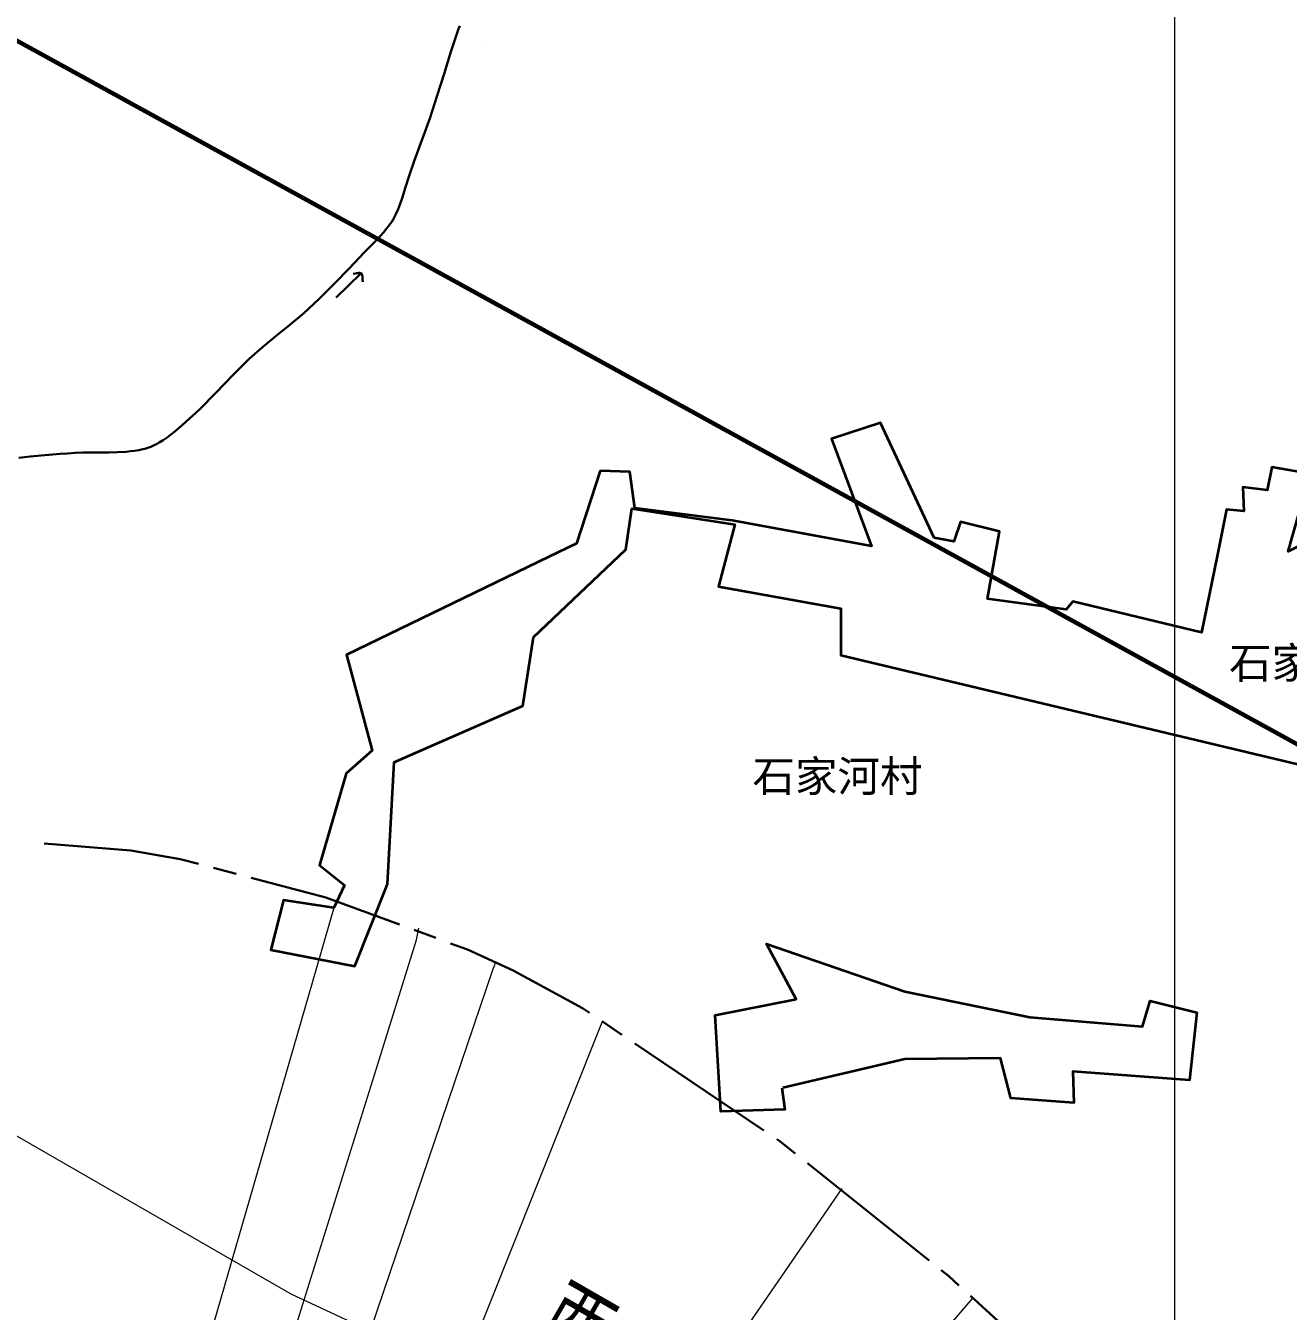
# Model space of a CAD drawing. Header units: inches. Extents: x 36473197 to 36486087, y 3899343 to 3911260.
# Drawn here: x 36484262 to 36485073, y 3904039 to 3904864 of the extents above; entities that cross this region are included whole.
import ezdxf

# ---------------------------------------------------------------- set-up
doc = ezdxf.new("R2010")
doc.units = ezdxf.units.IN
doc.header["$MEASUREMENT"] = 0
doc.linetypes.add('可采边界', pattern=[0.047, 0.02, -0.002, 0.003, -0.002, 0.02])
doc.layers.get('0').update_dxf_attribs({"lineweight": 0})
doc.layers.get('Defpoints').update_dxf_attribs({"lineweight": 0})
for name, color, linetype, lineweight in [('可采边界', 7, 'Continuous', 0), ('四盘区辅运巷', 7, 'Continuous', 0), ('居民地', 7, 'Continuous', 0), ('水系', 7, 'Continuous', 0), ('洪水位线', 7, 'Continuous', 0), ('矿区拐点', 7, 'Continuous', 0), ('等值线', 7, 'Continuous', 0), ('经纬网', 7, 'Continuous', 0), ('钻孔', 7, 'Continuous', 0)]:
    doc.layers.add(name, color=color, linetype=linetype, lineweight=lineweight)
doc.styles.add('仿宋', font='simfang.ttf')
doc.styles.add('宋体', font='SIMSUN.TTC')
doc.linetypes.add('井田边界', pattern='A,0.02,-0.002,0.0025,[15,西北矿业高家堡煤矿2022年采掘接续图(2022.8.14).shx,S=3.93701e-05,R=0,X=0,Y=-0.0025],0.0025,-0.002,0.02', length=0.049)
doc.linetypes.add('铁路', pattern='A,-0.01,[9,西北矿业高家堡煤矿2022年采掘接续图(2022.8.14).shx,S=1.5748e-06,R=0,X=0,Y=0.0004],-0.01,[10,西北矿业高家堡煤矿2022年采掘接续图(2022.8.14).shx,S=1.5748e-06,R=0,X=0,Y=0.0004]', length=0.02)
doc.dimstyles.get("Standard").update_dxf_attribs({"dimtxt": 30, "dimasz": 20, "dimexe": 0.18, "dimexo": 0.0625, "dimgap": 0.09, "dimtad": 1, "dimdec": 0, "dimzin": 0, "dimdsep": 46, "dimtxsty": '仿宋', "dimcen": 0.09, "dimclrd": 150, "dimclre": 150, "dimadec": 0, "dimazin": 0, "dimtfac": 1, "dimtdec": 0, "dimtofl": 0, "dimtmove": 0, "dimatfit": 3, "dimfxl": 1, "dimtolj": 1, "dimtzin": 0, "dimlwd": 0, "dimarcsym": 0})

# ---------------------------------------------------------------- blocks, each defined once
blk = doc.blocks.new('*D204')
at = {"layer": 'Defpoints', "color": 0, "transparency": 16777216}
for p in [(36476925.52, 3911082.36), (36486060.15, 3904950.04), (36485936.09, 3904772.87)]:
    blk.add_point(p, dxfattribs=at)
at = {"layer": '四盘区辅运巷', "color": 150, "lineweight": -2, "transparency": 16777216}
for p, q in [((36476925.55, 3911082.41), (36477049.68, 3911259.68)), ((36485936.12, 3904772.92), (36486060.25, 3904950.19))]:
    blk.add_line(p, q, dxfattribs=at)
at = {"layer": '四盘区辅运巷', "color": 150, "lineweight": 0, "transparency": 16777216}
blk.add_line((36477065.96, 3911248.06), (36486043.76, 3904961.51), dxfattribs=at)
at = {"layer": '四盘区辅运巷', "color": 150, "transparency": 16777216}
for points in [[(36477067.87, 3911250.79), (36477064.05, 3911245.33), (36477049.58, 3911259.53)], [(36486045.68, 3904964.24), (36486041.85, 3904958.78), (36486060.15, 3904950.04)]]:
    blk.add_solid(points, dxfattribs=at)
at = {"layer": '四盘区辅运巷', "color": 0, "transparency": 16777216, "insert": (36481563.62, 3908117.29), "char_height": 30, "attachment_point": 5, "rotation": 324.99908, "style": '仿宋'}
blk.add_mtext('\\A1;1100', dxfattribs=at)
blk = doc.blocks.new('*D205')
at = {"layer": 'Defpoints', "color": 0, "transparency": 16777216}
for p in [(36485936.09, 3904772.87), (36482207.75, 3899448.44), (36482358.83, 3899342.66)]:
    blk.add_point(p, dxfattribs=at)
at = {"layer": '四盘区辅运巷', "color": 150, "lineweight": -2, "transparency": 16777216}
for p, q in [((36485936.14, 3904772.84), (36486087.31, 3904666.98)), ((36482207.81, 3899448.41), (36482358.98, 3899342.55))]:
    blk.add_line(p, q, dxfattribs=at)
at = {"layer": '四盘区辅运巷', "color": 150, "lineweight": 0, "transparency": 16777216}
blk.add_line((36486075.69, 3904650.7), (36482370.3, 3899359.04), dxfattribs=at)
at = {"layer": '四盘区辅运巷', "color": 150, "transparency": 16777216}
for points in [[(36486072.96, 3904652.61), (36486078.42, 3904648.79), (36486087.16, 3904667.08)], [(36482367.57, 3899360.95), (36482373.03, 3899357.13), (36482358.83, 3899342.66)]]:
    blk.add_solid(points, dxfattribs=at)
at = {"layer": '四盘区辅运巷', "color": 0, "transparency": 16777216, "insert": (36484210.49, 3902013.62), "char_height": 30, "attachment_point": 5, "rotation": 54.99908, "style": '仿宋'}
blk.add_mtext('\\A1;650', dxfattribs=at)

msp = doc.modelspace()

# ---------------------------------------------------------------- linework, layer by layer
at = {"layer": '可采边界', "linetype": '可采边界', "lineweight": 30, "ltscale": 5000, "flags": 128}
msp.add_lwpolyline([(36484273.88, 3904339.23), (36484329.4, 3904334.72), (36484361.13, 3904329.28), (36484454.78, 3904304.54), (36484545.68, 3904271.12), (36484574.97, 3904257.76), (36484619.57, 3904233.47), (36484746.32, 3904148.05), (36484854.51, 3904061.56), (36484888.55, 3904030.52), (36485043.95, 3903864.93)], dxfattribs=at)
at = {"layer": '居民地', "color": 254, "linetype": 'Continuous', "lineweight": 35, "true_color": 0xd7d7d7, "flags": 128}
for points in [[(36485027.07, 3904523.81), (36485017.11, 3904474.8), (36484934.35, 3904494.54), (36484930.12, 3904489.51), (36484879.55, 3904496.4), (36484887.21, 3904539.65), (36484862.23, 3904545.82), (36484858.02, 3904533.19), (36484845.38, 3904535.49), (36484810.9, 3904609.36), (36484779.48, 3904599.03), (36484805.19, 3904530.05), (36484715.71, 3904546.58), (36484653.02, 3904554.61), (36484649.96, 3904577.88), (36484630.96, 3904578.49), (36484615.64, 3904531.96), (36484597.86, 3904523.38), (36484467.93, 3904460.31), (36484484.4, 3904398.89), (36484467.85, 3904384.19), (36484450.69, 3904325.41), (36484466.62, 3904312.55), (36484459.88, 3904297.85), (36484427.4, 3904302.75), (36484419.43, 3904270.91), (36484473.36, 3904260.5), (36484494.2, 3904313.16), (36484498.49, 3904391.54), (36484581.23, 3904427.67), (36484587.97, 3904471.76), (36484647.42, 3904528.09), (36484651.1, 3904554.42), (36484717.29, 3904544.01), (36484706.87, 3904504.21), (36484785.32, 3904490.13), (36484785.32, 3904460.12), (36485106.65, 3904383.51)], [(36485121.49, 3904550.7), (36485072.69, 3904526.63), (36485086.9, 3904576.61), (36485062.2, 3904580.93), (36485059.11, 3904566.12), (36485043.67, 3904567.98), (36485044.28, 3904552.55), (36485033.17, 3904553.78), (36485027.07, 3904523.81)], [(36484747.52, 3904182.44), (36484749.36, 3904168.36), (36484708.3, 3904167.13), (36484704.62, 3904228.98), (36484756.71, 3904239.39), (36484737.72, 3904274.9), (36484826.58, 3904244.29), (36484906.87, 3904227.75), (36484979.19, 3904221.63), (36484984.09, 3904238.16), (36485014.12, 3904230.81), (36485009.22, 3904187.34), (36484934.45, 3904192.85), (36484935.06, 3904172.64), (36484894.61, 3904175.7), (36484887.87, 3904201.42), (36484826.58, 3904200.81), (36484748.13, 3904182.44)]]:
    msp.add_lwpolyline(points, dxfattribs=at)
at = {"layer": '水系', "color": 151, "linetype": 'Continuous', "lineweight": 30, "true_color": 0x7fbfff, "flags": 128}
for points in [[(36484257.53, 3904586.9), (36484264.75, 3904587.63), (36484271.96, 3904588.37), (36484279.17, 3904589.06), (36484284.02, 3904589.43), (36484288.88, 3904589.75), (36484293.75, 3904590.02), (36484298.66, 3904590.2), (36484309.83, 3904590.25), (36484315.42, 3904590.29), (36484320.97, 3904590.45), (36484326.46, 3904590.8), (36484329.17, 3904591.07), (36484331.86, 3904591.42), (36484334.51, 3904591.85), (36484337.13, 3904592.39), (36484338.42, 3904592.71), (36484339.7, 3904593.07), (36484340.97, 3904593.46), (36484342.21, 3904593.92), (36484343.59, 3904594.51), (36484344.94, 3904595.17), (36484346.27, 3904595.88), (36484347.59, 3904596.63), (36484350.18, 3904598.25), (36484352.73, 3904599.99), (36484357.68, 3904603.75), (36484362.45, 3904607.74), (36484373.59, 3904617.97), (36484384.22, 3904628.71), (36484394.68, 3904639.7), (36484405.38, 3904650.46), (36484413.98, 3904657.89), (36484422.8, 3904665.09), (36484431.63, 3904672.25), (36484440.33, 3904679.57), (36484450.45, 3904688.97), (36484460.27, 3904698.69), (36484469.87, 3904708.64), (36484479.39, 3904718.71), (36484484.4, 3904723.78), (36484489.32, 3904728.93), (36484491.67, 3904731.57), (36484493.93, 3904734.27), (36484495, 3904735.65), (36484496.04, 3904737.06), (36484497.03, 3904738.49), (36484497.96, 3904739.95), (36484498.83, 3904741.56), (36484499.64, 3904743.21), (36484501.11, 3904746.59), (36484502.44, 3904750.05), (36484503.66, 3904753.57), (36484505.92, 3904760.73), (36484508.13, 3904767.92), (36484511.47, 3904777.35), (36484514.94, 3904786.71), (36484518.37, 3904796.06), (36484521.7, 3904805.45), (36484526.28, 3904819.46), (36484530.66, 3904833.51), (36484534.98, 3904847.57), (36484539.65, 3904861.63), (36484540.78, 3904864.32)], [(36484461.36, 3904689.79), (36484477.27, 3904705.3)], [(36484472.22, 3904705.08), (36484473.64, 3904705.25), (36484474.37, 3904705.37), (36484475.1, 3904705.48), (36484475.45, 3904705.52), (36484475.79, 3904705.55), (36484476.13, 3904705.57), (36484476.45, 3904705.57), (36484476.6, 3904705.56), (36484476.75, 3904705.55), (36484476.82, 3904705.54), (36484476.89, 3904705.53), (36484476.96, 3904705.51), (36484477.03, 3904705.5), (36484477.1, 3904705.48), (36484477.16, 3904705.47), (36484477.23, 3904705.45), (36484477.29, 3904705.42), (36484477.32, 3904705.41), (36484477.35, 3904705.4), (36484477.38, 3904705.38), (36484477.4, 3904705.37), (36484477.43, 3904705.35), (36484477.46, 3904705.34), (36484477.48, 3904705.32), (36484477.51, 3904705.3), (36484477.53, 3904705.28), (36484477.56, 3904705.26), (36484477.58, 3904705.24), (36484477.6, 3904705.21), (36484477.65, 3904705.16), (36484477.67, 3904705.13), (36484477.69, 3904705.11), (36484477.73, 3904705.05), (36484477.76, 3904704.99), (36484477.8, 3904704.93), (36484477.83, 3904704.86), (36484477.86, 3904704.79), (36484477.89, 3904704.73), (36484477.94, 3904704.58), (36484477.99, 3904704.43), (36484478.03, 3904704.28), (36484478.1, 3904703.95), (36484478.16, 3904703.6), (36484478.2, 3904703.24), (36484478.24, 3904702.87), (36484478.33, 3904701.31), (36484478.46, 3904699.8)]]:
    msp.add_lwpolyline(points, dxfattribs=at)
at = {"layer": '洪水位线', "color": 1, "linetype": 'Continuous', "lineweight": 9, "true_color": 0xff0000, "flags": 128}
msp.add_lwpolyline([(36484558.11, 3904852.18), (36484558.11, 3904852.18)], dxfattribs=at)
at = {"layer": '矿区拐点', "color": 7, "linetype": '井田边界', "lineweight": 60, "ltscale": 5000, "flags": 128}
msp.add_lwpolyline([(36485325.58, 3904267.12), (36484555.5, 3904690.19), (36483544.53, 3905245.61), (36483502.53, 3905450.61), (36483291.52, 3905564.61), (36482942.52, 3905486.61), (36482264.51, 3906372.62), (36481934.51, 3906550.62), (36481540.82, 3906378.15), (36481498.51, 3906359.61), (36481373.17, 3906370.4)], dxfattribs=at)
at = {"layer": '等值线', "linetype": 'Continuous', "lineweight": 0, "flags": 128}
for points, elevation in [([(36484459.88, 3904297.85), (36484438.48, 3904223.98)], 110), ([(36484459.88, 3904297.85), (36484438.48, 3904223.98)], 110), ([(36484485.85, 3904190.8), (36484512.85, 3904277.31), (36484514.34, 3904284.91)], 120), ([(36484485.85, 3904190.8), (36484512.85, 3904277.31), (36484514.34, 3904284.91)], 120), ([(36484563.2, 3904263.33), (36484563.32, 3904262.32), (36484562.91, 3904261.14), (36484561.89, 3904258.44), (36484528.77, 3904160.75)], 130), ([(36484563.2, 3904263.33), (36484563.32, 3904262.32), (36484562.91, 3904261.14), (36484561.89, 3904258.44), (36484528.77, 3904160.75)], 130), ([(36484438.48, 3904223.98), (36484356.84, 3903942.16)], 110), ([(36484438.48, 3904223.98), (36484356.84, 3903942.16)], 110), ([(36484632.29, 3904225.36), (36484589.55, 3904118.19)], 140), ([(36484632.29, 3904225.36), (36484589.55, 3904118.19)], 140), ([(36484400.35, 3903916.82), (36484485.85, 3904190.8)], 120), ([(36484400.35, 3903916.82), (36484485.85, 3904190.8)], 120), ([(36484528.77, 3904160.75), (36484437.83, 3903892.47)], 130), ([(36484528.77, 3904160.75), (36484437.83, 3903892.47)], 130), ([(36484589.55, 3904118.19), (36484485.32, 3903856.82)], 140), ([(36484589.55, 3904118.19), (36484485.32, 3903856.82)], 140)]:
    msp.add_lwpolyline(points, dxfattribs=dict(at, elevation=elevation))
for points in [[(36484722.5, 3904025.1), (36484786.22, 3904117.7)], [(36484806.66, 3903966.16), (36484806.79, 3903966.48), (36484808.94, 3903971.44), (36484811.27, 3903976.31), (36484813.78, 3903981.09), (36484816.53, 3903985.72), (36484819.45, 3903990.01), (36484822.56, 3903994.16), (36484829.15, 3904002.16), (36484836.06, 3904009.89), (36484843.16, 3904017.44), (36484857.33, 3904032.27), (36484870.25, 3904047.2), (36484870.25, 3904047.2), (36484870.25, 3904047.2)]]:
    msp.add_lwpolyline(points, dxfattribs=at)
at = {"layer": '经纬网', "color": 7, "linetype": 'Continuous', "lineweight": 9}
msp.add_line((36485000, 3903802.16), (36485000, 3905171.98), dxfattribs=at)
at = {"layer": '钻孔', "linetype": '铁路', "lineweight": 5, "ltscale": 5000, "flags": 128}
msp.add_lwpolyline([(36481842.61, 3905989.71), (36481864.1, 3905952.3), (36481945.18, 3905837.47), (36482000, 3905773.82), (36482065.96, 3905714.44), (36484236.57, 3904162.73), (36484432.16, 3904050.13), (36484500, 3904018.36), (36484788.71, 3903926.8)], dxfattribs=at)

# ---------------------------------------------------------------- texts
at = {"color": 94, "true_color": 0x009900, "style": '宋体', "width": 0.75}
msp.add_text('西', height=40, rotation=330.10945, dxfattribs=at).set_placement((36484589.03, 3904024.16))
at = {"layer": '居民地', "color": 254, "lineweight": 35, "true_color": 0xd7d7d7, "style": '宋体'}
for p in [(36485034.73, 3904445.18), (36484728.69, 3904372.45)]:
    msp.add_text('石家河村', height=20, dxfattribs=at).set_placement(p)

# ---------------------------------------------------------------- dimensions: what is measured, and where the dimension line sits
at = {"layer": '四盘区辅运巷'}
dim = msp.add_aligned_dim(p1=(36476925.52, 3911082.36), p2=(36485936.09, 3904772.87), distance=216.29, text='1100', dimstyle='Standard', dxfattribs=at)
dim.commit()
dim.dimension.update_dxf_attribs({"geometry": '*D204', "text_midpoint": (36481563.62, 3908117.29)})
dim = msp.add_linear_dim(base=(36482358.83, 3899342.66), p1=(36485936.09, 3904772.87), p2=(36482207.75, 3899448.44), angle=54.99908, text='650', dimstyle='Standard', dxfattribs=at)
dim.commit()
dim.dimension.update_dxf_attribs({"geometry": '*D205', "text_midpoint": (36484222.99, 3902004.87), "dimtype": 160})

doc.saveas('drawing.dxf')
